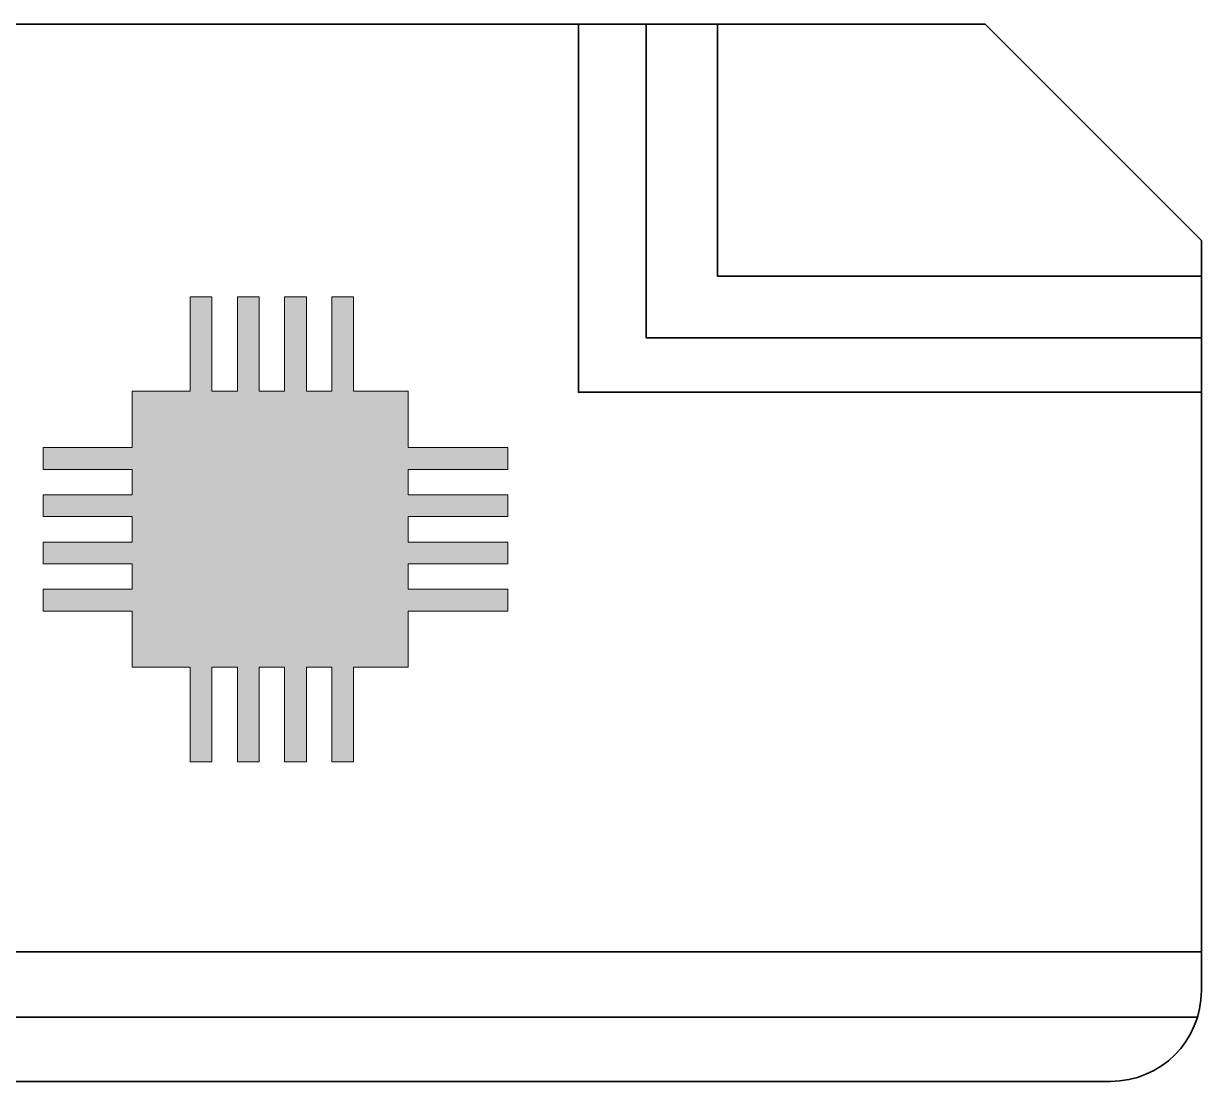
# Model space of a CAD drawing. Header units: millimetres. Extents: x 123.7 to 173.7, y -169.4 to -142.3.
# Drawn here: x 143.44 to 173.67, y -169.42 to -142.28 of the extents above; entities that cross this region are included whole.
import ezdxf

# ---------------------------------------------------------------- set-up
doc = ezdxf.new("R2010")
doc.units = ezdxf.units.MM
doc.header["$MEASUREMENT"] = 0
for name, color, linetype, lineweight in [('chip', 7, 'Continuous', 0), ('mainchip', 7, 'Continuous', 0), ('wiring', 7, 'Continuous', 0)]:
    doc.layers.add(name, color=color, linetype=linetype, lineweight=lineweight)

msp = doc.modelspace()

# ---------------------------------------------------------------- hatches: boundary and pattern name
at = {"layer": 'mainchip', "transparency": 33554687}
h = msp.add_hatch(color=7, dxfattribs=at)
h.dxf.hatch_style = 2
h.paths.add_polyline_path([(155.871, -153.72), (155.871, -153.161), (153.308, -153.161), (153.308, -151.716), (151.91, -151.716), (151.91, -149.293), (151.351, -149.293), (151.351, -151.716), (150.699, -151.716), (150.699, -149.293), (150.14, -149.293), (150.14, -151.716), (149.487, -151.716), (149.487, -149.293), (148.928, -149.293), (148.928, -151.716), (148.276, -151.716), (148.276, -149.293), (147.717, -149.293), (147.717, -151.716), (146.225, -151.716), (146.225, -153.161), (143.942, -153.161), (143.942, -153.72), (146.225, -153.72), (146.225, -154.372), (143.942, -154.372), (143.942, -154.932), (146.225, -154.932), (146.225, -155.584), (143.942, -155.584), (143.942, -156.143), (146.225, -156.143), (146.225, -156.796), (143.942, -156.796), (143.942, -157.355), (146.225, -157.355), (146.225, -158.799), (147.717, -158.799), (147.717, -161.222), (148.276, -161.222), (148.276, -158.799), (148.928, -158.799), (148.928, -161.222), (149.487, -161.222), (149.487, -158.799), (150.14, -158.799), (150.14, -161.222), (150.699, -161.222), (150.699, -158.799), (151.351, -158.799), (151.351, -161.222), (151.91, -161.222), (151.91, -158.799), (153.308, -158.799), (153.308, -157.355), (155.871, -157.355), (155.871, -156.796), (153.308, -156.796), (153.308, -156.143), (155.871, -156.143), (155.871, -155.584), (153.308, -155.584), (153.308, -154.932), (155.871, -154.932), (155.871, -154.372), (153.308, -154.372), (153.308, -153.72)])

# ---------------------------------------------------------------- linework, layer by layer
at = {"layer": 'chip', "color": 7, "lineweight": 35}
msp.add_open_spline([(125.997, -142.303), (125.997, -142.303), (168.122, -142.303), (168.122, -142.303), (168.122, -142.303), (173.668, -147.848), (173.668, -147.848), (173.668, -147.848), (173.668, -167.093), (173.668, -167.093), (173.668, -168.38), (172.624, -169.423), (171.338, -169.423), (171.338, -169.423), (125.997, -169.423), (125.997, -169.423), (124.711, -169.423), (123.668, -168.38), (123.668, -167.093), (123.668, -167.093), (123.668, -144.632), (123.668, -144.632), (123.668, -143.346), (124.711, -142.303), (125.997, -142.303)], degree=3, knots=[0, 0, 0, 0, 1, 1, 1, 2, 2, 2, 3, 3, 3, 4, 4, 4, 5, 5, 5, 6, 6, 6, 7, 7, 7, 8, 8, 8, 8], dxfattribs=at)
at = {"layer": 'mainchip'}
msp.add_lwpolyline([(155.871, -153.72), (155.871, -153.161), (153.308, -153.161), (153.308, -151.716), (151.91, -151.716), (151.91, -149.293), (151.351, -149.293), (151.351, -151.716), (150.699, -151.716), (150.699, -149.293), (150.14, -149.293), (150.14, -151.716), (149.487, -151.716), (149.487, -149.293), (148.928, -149.293), (148.928, -151.716), (148.276, -151.716), (148.276, -149.293), (147.717, -149.293), (147.717, -151.716), (146.225, -151.716), (146.225, -153.161), (143.942, -153.161), (143.942, -153.72), (146.225, -153.72), (146.225, -154.372), (143.942, -154.372), (143.942, -154.932), (146.225, -154.932), (146.225, -155.584), (143.942, -155.584), (143.942, -156.143), (146.225, -156.143), (146.225, -156.796), (143.942, -156.796), (143.942, -157.355), (146.225, -157.355), (146.225, -158.799), (147.717, -158.799), (147.717, -161.222), (148.276, -161.222), (148.276, -158.799), (148.928, -158.799), (148.928, -161.222), (149.487, -161.222), (149.487, -158.799), (150.14, -158.799), (150.14, -161.222), (150.699, -161.222), (150.699, -158.799), (151.351, -158.799), (151.351, -161.222), (151.91, -161.222), (151.91, -158.799), (153.308, -158.799), (153.308, -157.355), (155.871, -157.355), (155.871, -156.796), (153.308, -156.796), (153.308, -156.143), (155.871, -156.143), (155.871, -155.584), (153.308, -155.584), (153.308, -154.932), (155.871, -154.932), (155.871, -154.372), (153.308, -154.372), (153.308, -153.72)], close=True, dxfattribs=at)
at = {"layer": 'wiring', "color": 7, "lineweight": 35}
for points in [[(157.679, -142.283), (157.679, -151.744), (173.664, -151.744)], [(159.423, -142.283), (159.423, -150.346), (173.664, -150.346)], [(161.246, -142.283), (161.246, -148.761), (173.664, -148.761)], [(131.446, -169.404), (131.446, -166.096), (173.664, -166.096)], [(132.921, -169.404), (132.921, -167.774), (173.564, -167.774)]]:
    msp.add_lwpolyline(points, dxfattribs=at)

doc.saveas('drawing.dxf')
